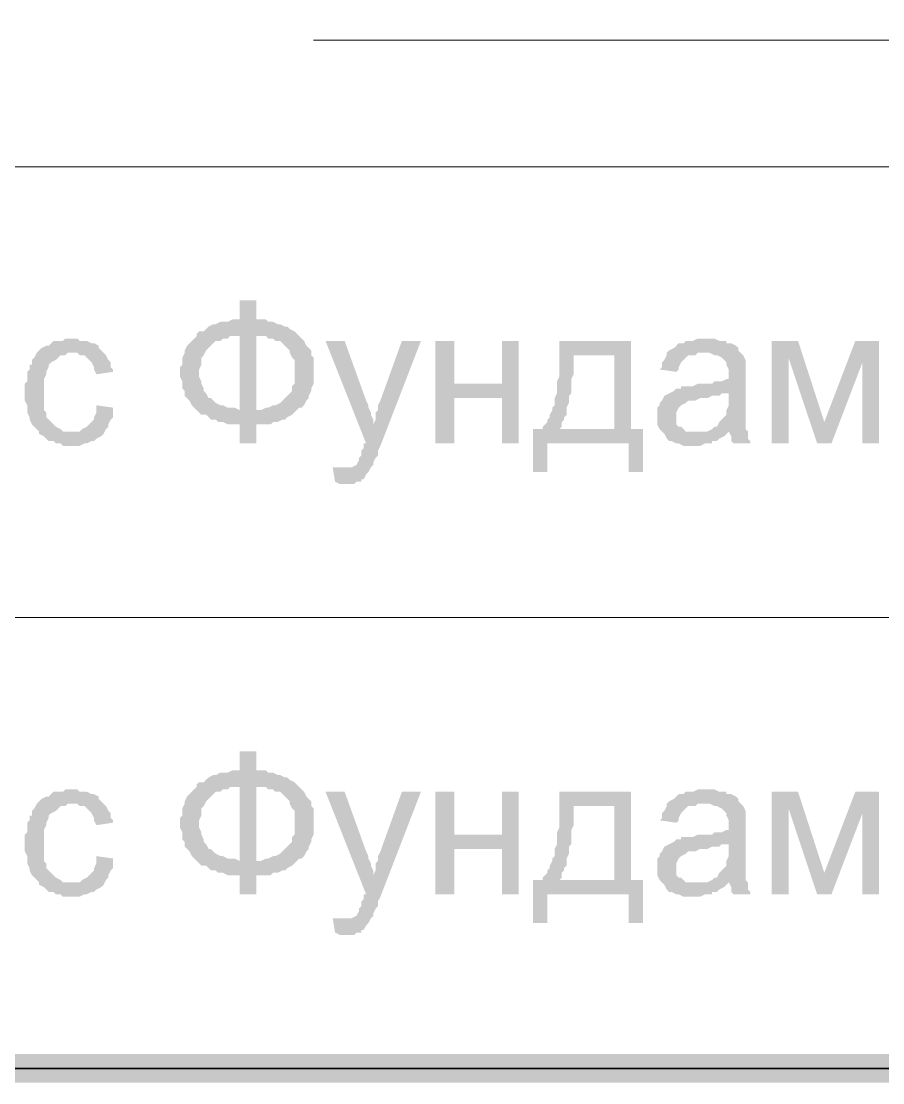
# Model space of a CAD drawing. Header units: millimetres. Extents: x -383313 to -161684, y -117025 to 99224.
# Drawn here: x -362596 to -361068, y -36104 to -34220 of the extents above; entities that cross this region are included whole.
import ezdxf

# ---------------------------------------------------------------- set-up
doc = ezdxf.new("R2010")
doc.units = ezdxf.units.MM
doc.header["$MEASUREMENT"] = 0
doc.layers.add('PDF_Geometry', color=7, linetype='Continuous')
doc.layers.add('PDF_Solid Fills', color=7, linetype='Continuous')

# ---------------------------------------------------------------- blocks, each defined once
blk = doc.blocks.new('A$Cf5759c35')
at = {"layer": 'PDF_Solid Fills'}
for points in [[(-3716.9, -16450.7), (-3746.5, -16450.7), (-3746.5, -16484.6), (-3759.2, -16484.6), (-3767.7, -16488.8), (-3776.1, -16488.8), (-3780.4, -16488.8), (-3788.8, -16493.1), (-3793.1, -16493.1), (-3801.5, -16497.3), (-3805.8, -16501.5), (-3810, -16505.8), (-3818.5, -16505.8), (-3822.7, -16510), (-3822.7, -16514.2), (-3716.9, -16514.2), (-3716.9, -16514.2), (-3708.4, -16514.2), (-3699.9, -16514.2), (-3695.7, -16518.5), (-3687.2, -16518.5), (-3683, -16522.7), (-3674.5, -16522.7), (-3670.3, -16526.9), (-3666.1, -16531.2), (-3661.8, -16535.4), (-3657.6, -16539.6), (-3657.6, -16543.9), (-3653.4, -16552.3), (-3649.1, -16556.6), (-3649.1, -16565), (-3649.1, -16569.3), (-3649.1, -16577.7), (-3649.1, -16582), (-3649.1, -16590.4), (-3649.1, -16598.9), (-3653.4, -16603.1), (-3653.4, -16611.6), (-3657.6, -16615.8), (-3661.8, -16620.1), (-3666.1, -16624.3), (-3666.1, -16624.3), (-3670.3, -16628.5), (-3674.5, -16632.8), (-3683, -16637), (-3687.2, -16637), (-3695.7, -16641.2), (-3699.9, -16641.2), (-3708.4, -16645.5), (-3716.9, -16645.5), (-3822.7, -16645.5), (-3818.5, -16649.7), (-3814.2, -16653.9), (-3805.8, -16653.9), (-3801.5, -16658.2), (-3797.3, -16662.4), (-3788.8, -16662.4), (-3784.6, -16666.6), (-3776.1, -16666.6), (-3767.7, -16670.9), (-3763.4, -16670.9), (-3755, -16670.9), (-3746.5, -16670.9), (-3746.5, -16704.7), (-3716.9, -16704.7), (-3716.9, -16670.9), (-3716.9, -16670.9), (-3708.4, -16670.9), (-3699.9, -16670.9), (-3691.5, -16670.9), (-3687.2, -16666.6), (-3678.8, -16666.6), (-3670.3, -16662.4), (-3666.1, -16662.4), (-3661.8, -16658.2), (-3653.4, -16653.9), (-3649.1, -16649.7), (-3644.9, -16645.5), (-3640.7, -16641.2), (-3636.4, -16641.2), (-3632.2, -16637), (-3628, -16628.5), (-3623.7, -16624.3), (-3623.7, -16620.1), (-3619.5, -16611.6), (-3619.5, -16607.4), (-3615.3, -16598.9), (-3615.3, -16590.4), (-3615.3, -16586.2), (-3615.3, -16577.7), (-3615.3, -16573.5), (-3615.3, -16565), (-3615.3, -16560.8), (-3615.3, -16552.3), (-3619.5, -16548.1), (-3619.5, -16539.6), (-3623.7, -16535.4), (-3628, -16531.2), (-3632.2, -16522.7), (-3636.4, -16518.5), (-3640.7, -16514.2), (-3640.7, -16514.2), (-3644.9, -16510), (-3649.1, -16505.8), (-3657.6, -16501.5), (-3661.8, -16497.3), (-3666.1, -16497.3), (-3674.5, -16493.1), (-3678.8, -16493.1), (-3687.2, -16488.8), (-3695.7, -16488.8), (-3699.9, -16484.6), (-3708.4, -16484.6), (-3716.9, -16484.6)], [(-4042.8, -16518.5), (-4055.5, -16518.5), (-4059.8, -16522.7), (-4076.7, -16522.7), (-4080.9, -16526.9), (-4085.2, -16531.2), (-4089.4, -16531.2), (-4097.9, -16535.4), (-4102.1, -16539.6), (-4106.3, -16543.9), (-4110.6, -16552.3), (-4114.8, -16556.6), (-4114.8, -16565), (-4119, -16565), (-4119, -16573.5), (-4123.3, -16577.7), (-4123.3, -16586.2), (-4123.3, -16594.7), (-4127.5, -16598.9), (-4127.5, -16607.4), (-4127.5, -16615.8), (-4127.5, -16624.3), (-4127.5, -16628.5), (-4123.3, -16637), (-4123.3, -16645.5), (-4123.3, -16649.7), (-4119, -16658.2), (-4119, -16662.4), (-4114.8, -16670.9), (-4110.6, -16675.1), (-4106.3, -16679.3), (-4102.1, -16683.6), (-4042.8, -16683.6), (-4047.1, -16683.6), (-4051.3, -16683.6), (-4059.8, -16683.6), (-4064, -16679.3), (-4072.5, -16675.1), (-4076.7, -16670.9), (-4080.9, -16666.6), (-4080.9, -16666.6), (-4085.2, -16662.4), (-4089.4, -16658.2), (-4089.4, -16649.7), (-4093.6, -16645.5), (-4093.6, -16637), (-4093.6, -16632.8), (-4093.6, -16624.3), (-4093.6, -16615.8), (-4093.6, -16611.6), (-4093.6, -16603.1), (-4093.6, -16594.7), (-4093.6, -16590.4), (-4089.4, -16582), (-4089.4, -16577.7), (-4085.2, -16569.3), (-4085.2, -16565), (-4080.9, -16560.8), (-4080.9, -16560.8), (-4072.5, -16556.6), (-4068.2, -16552.3), (-4064, -16548.1), (-4055.5, -16548.1), (-4051.3, -16543.9), (-4042.8, -16543.9), (-3987.8, -16543.9), (-3992, -16539.6), (-3996.3, -16535.4), (-3996.3, -16531.2), (-4004.7, -16526.9), (-4009, -16526.9), (-4017.4, -16522.7), (-4021.7, -16522.7), (-4030.1, -16522.7), (-4034.4, -16518.5)], [(-3822.7, -16514.2), (-3826.9, -16518.5), (-3831.2, -16522.7), (-3835.4, -16526.9), (-3839.6, -16531.2), (-3843.9, -16539.6), (-3843.9, -16543.9), (-3848.1, -16552.3), (-3848.1, -16556.6), (-3848.1, -16565), (-3852.3, -16569.3), (-3852.3, -16577.7), (-3852.3, -16577.7), (-3852.3, -16586.2), (-3848.1, -16594.7), (-3848.1, -16598.9), (-3848.1, -16607.4), (-3843.9, -16611.6), (-3843.9, -16620.1), (-3839.6, -16624.3), (-3835.4, -16628.5), (-3831.2, -16637), (-3826.9, -16641.2), (-3822.7, -16645.5), (-3716.9, -16645.5), (-3746.5, -16645.5), (-3755, -16641.2), (-3763.4, -16641.2), (-3767.7, -16641.2), (-3776.1, -16637), (-3780.4, -16637), (-3788.8, -16632.8), (-3793.1, -16628.5), (-3797.3, -16624.3), (-3801.5, -16624.3), (-3805.8, -16615.8), (-3810, -16611.6), (-3810, -16607.4), (-3814.2, -16598.9), (-3814.2, -16594.7), (-3818.5, -16586.2), (-3818.5, -16577.7), (-3818.5, -16573.5), (-3814.2, -16565), (-3814.2, -16560.8), (-3814.2, -16552.3), (-3810, -16548.1), (-3805.8, -16539.6), (-3801.5, -16535.4), (-3797.3, -16531.2), (-3793.1, -16526.9), (-3788.8, -16522.7), (-3780.4, -16522.7), (-3776.1, -16518.5), (-3767.7, -16518.5), (-3763.4, -16514.2), (-3755, -16514.2), (-3746.5, -16514.2), (-3716.9, -16514.2)], [(-2916.8, -16518.5), (-2916.8, -16518.5), (-2933.7, -16518.5), (-2942.2, -16522.7), (-2946.4, -16522.7), (-2954.9, -16522.7), (-2959.1, -16526.9), (-2967.6, -16526.9), (-2971.8, -16531.2), (-2976, -16535.4), (-2984.5, -16539.6), (-2988.7, -16543.9), (-2925.2, -16543.9), (-2921, -16543.9), (-2912.5, -16543.9), (-2904.1, -16548.1), (-2899.8, -16548.1), (-2891.4, -16552.3), (-2887.1, -16556.6), (-2887.1, -16556.6), (-2882.9, -16560.8), (-2882.9, -16565), (-2878.7, -16573.5), (-2878.7, -16582), (-2878.7, -16582), (-2878.7, -16590.4), (-2882.9, -16590.4), (-2891.4, -16594.7), (-2895.6, -16594.7), (-2904.1, -16594.7), (-2908.3, -16598.9), (-2916.8, -16598.9), (-2925.2, -16598.9), (-2933.7, -16598.9), (-2942.2, -16603.1), (-2950.6, -16603.1), (-2954.9, -16603.1), (-2963.3, -16603.1), (-2963.3, -16607.4), (-2971.8, -16607.4), (-2976, -16611.6), (-2878.7, -16615.8), (-2878.7, -16624.3), (-2878.7, -16628.5), (-2878.7, -16637), (-2882.9, -16645.5), (-2882.9, -16649.7), (-2882.9, -16653.9), (-2887.1, -16658.2), (-2891.4, -16662.4), (-2895.6, -16666.6), (-2899.8, -16675.1), (-2904.1, -16675.1), (-2908.3, -16679.3), (-2916.8, -16683.6), (-2878.7, -16683.6), (-2878.7, -16683.6), (-2874.4, -16692), (-2874.4, -16700.5), (-2870.2, -16704.7), (-2840.6, -16704.7), (-2840.6, -16700.5), (-2844.8, -16696.3), (-2844.8, -16687.8), (-2844.8, -16683.6), (-2849, -16679.3), (-2849, -16675.1), (-2849, -16670.9), (-2849, -16666.6), (-2849, -16658.2), (-2849, -16649.7), (-2849, -16641.2), (-2849, -16628.5), (-2849, -16586.2), (-2849, -16586.2), (-2849, -16577.7), (-2849, -16569.3), (-2849, -16565), (-2849, -16560.8), (-2849, -16556.6), (-2853.3, -16548.1), (-2857.5, -16543.9), (-2861.7, -16539.6), (-2861.7, -16535.4), (-2866, -16531.2), (-2874.4, -16526.9), (-2882.9, -16526.9), (-2882.9, -16522.7), (-2891.4, -16522.7), (-2895.6, -16522.7), (-2904.1, -16518.5), (-2912.5, -16518.5)], [(-3560.2, -16522.7), (-3594.1, -16522.7), (-3522.1, -16704.7), (-3509.4, -16670.9), (-3509.4, -16666.6), (-3509.4, -16662.4), (-3513.7, -16653.9), (-3513.7, -16649.7), (-3517.9, -16641.2), (-3517.9, -16637), (-3522.1, -16628.5)], [(-3424.8, -16522.7), (-3458.6, -16522.7), (-3496.7, -16628.5), (-3496.7, -16628.5), (-3501, -16637), (-3501, -16645.5), (-3505.2, -16649.7), (-3505.2, -16658.2), (-3505.2, -16662.4), (-3509.4, -16670.9), (-3522.1, -16704.7), (-3526.4, -16704.7), (-3526.4, -16713.2), (-3530.6, -16717.4), (-3530.6, -16725.9), (-3534.8, -16730.1), (-3534.8, -16734.4), (-3534.8, -16734.4), (-3539.1, -16742.8), (-3547.5, -16747.1), (-3547.5, -16747.1), (-3556, -16747.1), (-3564.5, -16747.1), (-3513.7, -16747.1), (-3513.7, -16747.1), (-3509.4, -16742.8), (-3509.4, -16738.6), (-3505.2, -16730.1), (-3501, -16725.9), (-3501, -16717.4), (-3496.7, -16709)], [(-3365.5, -16522.7), (-3399.4, -16522.7), (-3399.4, -16704.7), (-3365.5, -16704.7), (-3365.5, -16624.3), (-3280.8, -16624.3), (-3365.5, -16598.9)], [(-3251.2, -16522.7), (-3280.8, -16522.7), (-3280.8, -16598.9), (-3365.5, -16598.9), (-3280.8, -16624.3), (-3280.8, -16704.7), (-3251.2, -16704.7)], [(-3052.2, -16522.7), (-3179.2, -16522.7), (-3179.2, -16548.1), (-3081.9, -16548.1), (-3081.9, -16679.3), (-3179.2, -16679.3), (-3208.9, -16679.3), (-3225.8, -16679.3), (-3225.8, -16755.5), (-3200.4, -16755.5), (-3200.4, -16704.7), (-3056.5, -16704.7), (-3031.1, -16679.3), (-3052.2, -16679.3)], [(-2755.9, -16522.7), (-2802.5, -16522.7), (-2802.5, -16704.7), (-2772.8, -16704.7), (-2772.8, -16552.3)], [(-2612, -16522.7), (-2654.3, -16522.7), (-2709.3, -16666.6), (-2722, -16704.7), (-2696.6, -16704.7), (-2641.6, -16560.8)], [(-3987.8, -16543.9), (-4042.8, -16543.9), (-4034.4, -16543.9), (-4030.1, -16548.1), (-4021.7, -16548.1), (-4017.4, -16552.3), (-4013.2, -16556.6), (-4009, -16560.8), (-4004.7, -16569.3), (-4004.7, -16573.5), (-4000.5, -16582), (-3970.9, -16577.7), (-3970.9, -16573.5), (-3975.1, -16569.3), (-3975.1, -16560.8), (-3979.3, -16556.6), (-3983.6, -16548.1)], [(-3179.2, -16548.1), (-3179.2, -16586.2), (-3183.5, -16594.7), (-3183.5, -16615.8), (-3187.7, -16624.3), (-3187.7, -16628.5), (-3187.7, -16637), (-3191.9, -16641.2), (-3191.9, -16645.5), (-3196.2, -16653.9), (-3196.2, -16658.2), (-3200.4, -16662.4), (-3200.4, -16666.6), (-3204.6, -16670.9), (-3208.9, -16675.1), (-3208.9, -16679.3), (-3179.2, -16679.3), (-3179.2, -16679.3), (-3175, -16675.1), (-3175, -16666.6), (-3170.8, -16662.4), (-3170.8, -16658.2), (-3166.5, -16653.9), (-3166.5, -16645.5), (-3166.5, -16641.2), (-3162.3, -16632.8), (-3162.3, -16628.5), (-3162.3, -16620.1), (-3158.1, -16615.8), (-3158.1, -16607.4), (-3158.1, -16598.9), (-3158.1, -16590.4), (-3153.8, -16582), (-3153.8, -16573.5), (-3153.8, -16565), (-3153.8, -16556.6), (-3153.8, -16548.1), (-3081.9, -16548.1)], [(-2988.7, -16543.9), (-2988.7, -16548.1), (-2993, -16556.6), (-2997.2, -16560.8), (-2997.2, -16569.3), (-3001.4, -16573.5), (-2971.8, -16577.7), (-2967.6, -16573.5), (-2967.6, -16569.3), (-2963.3, -16560.8), (-2959.1, -16556.6), (-2954.9, -16552.3), (-2950.6, -16548.1), (-2946.4, -16548.1), (-2937.9, -16548.1), (-2933.7, -16543.9), (-2925.2, -16543.9)], [(-2976, -16611.6), (-2984.5, -16615.8), (-2984.5, -16615.8), (-2993, -16620.1), (-2997.2, -16628.5), (-3001.4, -16632.8), (-3001.4, -16637), (-3005.7, -16641.2), (-3005.7, -16649.7), (-3005.7, -16658.2), (-3005.7, -16658.2), (-3005.7, -16666.6), (-3005.7, -16670.9), (-3001.4, -16679.3), (-2997.2, -16683.6), (-2993, -16687.8), (-2988.7, -16696.3), (-2988.7, -16696.3), (-2984.5, -16700.5), (-2980.3, -16700.5), (-2971.8, -16704.7), (-2967.6, -16704.7), (-2959.1, -16709), (-2950.6, -16709), (-2942.2, -16709), (-2937.9, -16709), (-2929.5, -16709), (-2921, -16704.7), (-2916.8, -16704.7), (-2908.3, -16704.7), (-2908.3, -16700.5), (-2899.8, -16700.5), (-2895.6, -16696.3), (-2887.1, -16692), (-2882.9, -16687.8), (-2937.9, -16683.6), (-2937.9, -16683.6), (-2946.4, -16683.6), (-2954.9, -16683.6), (-2959.1, -16679.3), (-2963.3, -16675.1), (-2967.6, -16675.1), (-2971.8, -16670.9), (-2971.8, -16662.4), (-2971.8, -16658.2), (-2971.8, -16653.9), (-2971.8, -16649.7), (-2967.6, -16641.2), (-2967.6, -16641.2), (-2963.3, -16637), (-2954.9, -16632.8), (-2950.6, -16628.5), (-2946.4, -16628.5), (-2937.9, -16628.5), (-2929.5, -16624.3), (-2925.2, -16624.3), (-2916.8, -16624.3), (-2908.3, -16620.1), (-2904.1, -16620.1), (-2895.6, -16620.1), (-2891.4, -16615.8), (-2882.9, -16615.8), (-2878.7, -16615.8)], [(-4000.5, -16637), (-4000.5, -16649.7), (-4004.7, -16658.2), (-4004.7, -16662.4), (-4009, -16666.6), (-4013.2, -16670.9), (-4017.4, -16675.1), (-4025.9, -16679.3), (-4030.1, -16683.6), (-4038.6, -16683.6), (-4042.8, -16683.6), (-4102.1, -16683.6), (-4102.1, -16687.8), (-4093.6, -16692), (-4089.4, -16696.3), (-4085.2, -16700.5), (-4076.7, -16700.5), (-4072.5, -16704.7), (-4064, -16704.7), (-4059.8, -16709), (-4051.3, -16709), (-4042.8, -16709), (-4038.6, -16709), (-4030.1, -16709), (-4021.7, -16704.7), (-4017.4, -16704.7), (-4009, -16700.5), (-4004.7, -16700.5), (-4000.5, -16696.3), (-3992, -16692), (-3992, -16692), (-3987.8, -16687.8), (-3983.6, -16679.3), (-3979.3, -16675.1), (-3979.3, -16670.9), (-3975.1, -16662.4), (-3970.9, -16658.2), (-3970.9, -16649.7), (-3970.9, -16641.2)], [(-3581.4, -16747.1), (-3577.2, -16772.5), (-3568.7, -16776.7), (-3543.3, -16776.7), (-3539.1, -16772.5), (-3530.6, -16772.5), (-3530.6, -16768.2), (-3526.4, -16768.2), (-3522.1, -16759.8), (-3517.9, -16755.5), (-3513.7, -16747.1), (-3564.5, -16747.1), (-3564.5, -16747.1), (-3572.9, -16747.1)], [(-3716.9, -17250.8), (-3746.5, -17250.8), (-3746.5, -17284.7), (-3759.2, -17284.7), (-3767.7, -17288.9), (-3776.1, -17288.9), (-3780.4, -17288.9), (-3788.8, -17293.2), (-3793.1, -17293.2), (-3801.5, -17297.4), (-3805.8, -17301.6), (-3810, -17305.9), (-3818.5, -17305.9), (-3822.7, -17310.1), (-3822.7, -17314.3), (-3716.9, -17314.3), (-3716.9, -17314.3), (-3708.4, -17314.3), (-3699.9, -17314.3), (-3695.7, -17318.6), (-3687.2, -17318.6), (-3683, -17322.8), (-3674.5, -17322.8), (-3670.3, -17327), (-3666.1, -17331.3), (-3661.8, -17335.5), (-3657.6, -17339.7), (-3657.6, -17344), (-3653.4, -17352.4), (-3649.1, -17356.7), (-3649.1, -17365.1), (-3649.1, -17369.4), (-3649.1, -17377.8), (-3649.1, -17382.1), (-3649.1, -17390.5), (-3649.1, -17399), (-3653.4, -17403.2), (-3653.4, -17411.7), (-3657.6, -17415.9), (-3661.8, -17420.2), (-3666.1, -17424.4), (-3666.1, -17424.4), (-3670.3, -17428.6), (-3674.5, -17432.9), (-3683, -17437.1), (-3687.2, -17437.1), (-3695.7, -17441.3), (-3699.9, -17441.3), (-3708.4, -17445.6), (-3716.9, -17445.6), (-3822.7, -17445.6), (-3818.5, -17449.8), (-3814.2, -17454), (-3805.8, -17454), (-3801.5, -17458.3), (-3797.3, -17462.5), (-3788.8, -17462.5), (-3784.6, -17466.7), (-3776.1, -17466.7), (-3767.7, -17471), (-3763.4, -17471), (-3755, -17471), (-3746.5, -17471), (-3746.5, -17504.8), (-3716.9, -17504.8), (-3716.9, -17471), (-3716.9, -17471), (-3708.4, -17471), (-3699.9, -17471), (-3691.5, -17471), (-3687.2, -17466.7), (-3678.8, -17466.7), (-3670.3, -17462.5), (-3666.1, -17462.5), (-3661.8, -17458.3), (-3653.4, -17454), (-3649.1, -17449.8), (-3644.9, -17445.6), (-3640.7, -17441.3), (-3636.4, -17441.3), (-3632.2, -17437.1), (-3628, -17428.6), (-3623.7, -17424.4), (-3623.7, -17420.2), (-3619.5, -17411.7), (-3619.5, -17407.5), (-3615.3, -17399), (-3615.3, -17390.5), (-3615.3, -17386.3), (-3615.3, -17377.8), (-3615.3, -17373.6), (-3615.3, -17365.1), (-3615.3, -17360.9), (-3615.3, -17352.4), (-3619.5, -17348.2), (-3619.5, -17339.7), (-3623.7, -17335.5), (-3628, -17331.3), (-3632.2, -17322.8), (-3636.4, -17318.6), (-3640.7, -17314.3), (-3640.7, -17314.3), (-3644.9, -17310.1), (-3649.1, -17305.9), (-3657.6, -17301.6), (-3661.8, -17297.4), (-3666.1, -17297.4), (-3674.5, -17293.2), (-3678.8, -17293.2), (-3687.2, -17288.9), (-3695.7, -17288.9), (-3699.9, -17284.7), (-3708.4, -17284.7), (-3716.9, -17284.7)], [(-4042.8, -17318.6), (-4055.5, -17318.6), (-4059.8, -17322.8), (-4076.7, -17322.8), (-4080.9, -17327), (-4085.2, -17331.3), (-4089.4, -17331.3), (-4097.9, -17335.5), (-4102.1, -17339.7), (-4106.3, -17344), (-4110.6, -17352.4), (-4114.8, -17356.7), (-4114.8, -17365.1), (-4119, -17365.1), (-4119, -17373.6), (-4123.3, -17377.8), (-4123.3, -17386.3), (-4123.3, -17394.8), (-4127.5, -17399), (-4127.5, -17407.5), (-4127.5, -17415.9), (-4127.5, -17424.4), (-4127.5, -17428.6), (-4123.3, -17437.1), (-4123.3, -17445.6), (-4123.3, -17449.8), (-4119, -17458.3), (-4119, -17462.5), (-4114.8, -17471), (-4110.6, -17475.2), (-4106.3, -17479.4), (-4102.1, -17483.7), (-4042.8, -17483.7), (-4047.1, -17483.7), (-4051.3, -17483.7), (-4059.8, -17483.7), (-4064, -17479.4), (-4072.5, -17475.2), (-4076.7, -17471), (-4080.9, -17466.7), (-4080.9, -17466.7), (-4085.2, -17462.5), (-4089.4, -17458.3), (-4089.4, -17449.8), (-4093.6, -17445.6), (-4093.6, -17437.1), (-4093.6, -17432.9), (-4093.6, -17424.4), (-4093.6, -17415.9), (-4093.6, -17411.7), (-4093.6, -17403.2), (-4093.6, -17394.8), (-4093.6, -17390.5), (-4089.4, -17382.1), (-4089.4, -17377.8), (-4085.2, -17369.4), (-4085.2, -17365.1), (-4080.9, -17360.9), (-4080.9, -17360.9), (-4072.5, -17356.7), (-4068.2, -17352.4), (-4064, -17348.2), (-4055.5, -17348.2), (-4051.3, -17344), (-4042.8, -17344), (-3987.8, -17344), (-3992, -17339.7), (-3996.3, -17335.5), (-3996.3, -17331.3), (-4004.7, -17327), (-4009, -17327), (-4017.4, -17322.8), (-4021.7, -17322.8), (-4030.1, -17322.8), (-4034.4, -17318.6)], [(-3822.7, -17314.3), (-3826.9, -17318.6), (-3831.2, -17322.8), (-3835.4, -17327), (-3839.6, -17331.3), (-3843.9, -17339.7), (-3843.9, -17344), (-3848.1, -17352.4), (-3848.1, -17356.7), (-3848.1, -17365.1), (-3852.3, -17369.4), (-3852.3, -17377.8), (-3852.3, -17377.8), (-3852.3, -17386.3), (-3848.1, -17394.8), (-3848.1, -17399), (-3848.1, -17407.5), (-3843.9, -17411.7), (-3843.9, -17420.2), (-3839.6, -17424.4), (-3835.4, -17428.6), (-3831.2, -17437.1), (-3826.9, -17441.3), (-3822.7, -17445.6), (-3716.9, -17445.6), (-3746.5, -17445.6), (-3755, -17441.3), (-3763.4, -17441.3), (-3767.7, -17441.3), (-3776.1, -17437.1), (-3780.4, -17437.1), (-3788.8, -17432.9), (-3793.1, -17428.6), (-3797.3, -17424.4), (-3801.5, -17424.4), (-3805.8, -17415.9), (-3810, -17411.7), (-3810, -17407.5), (-3814.2, -17399), (-3814.2, -17394.8), (-3818.5, -17386.3), (-3818.5, -17377.8), (-3818.5, -17373.6), (-3814.2, -17365.1), (-3814.2, -17360.9), (-3814.2, -17352.4), (-3810, -17348.2), (-3805.8, -17339.7), (-3801.5, -17335.5), (-3797.3, -17331.3), (-3793.1, -17327), (-3788.8, -17322.8), (-3780.4, -17322.8), (-3776.1, -17318.6), (-3767.7, -17318.6), (-3763.4, -17314.3), (-3755, -17314.3), (-3746.5, -17314.3), (-3716.9, -17314.3)], [(-3560.2, -17322.8), (-3594.1, -17322.8), (-3522.1, -17504.8), (-3509.4, -17471), (-3509.4, -17466.7), (-3509.4, -17462.5), (-3513.7, -17454), (-3513.7, -17449.8), (-3517.9, -17441.3), (-3517.9, -17437.1), (-3522.1, -17428.6)], [(-3424.8, -17322.8), (-3458.6, -17322.8), (-3496.7, -17428.6), (-3496.7, -17428.6), (-3501, -17437.1), (-3501, -17445.6), (-3505.2, -17449.8), (-3505.2, -17458.3), (-3505.2, -17462.5), (-3509.4, -17471), (-3522.1, -17504.8), (-3526.4, -17504.8), (-3526.4, -17513.3), (-3530.6, -17517.5), (-3530.6, -17526), (-3534.8, -17530.2), (-3534.8, -17534.5), (-3534.8, -17534.5), (-3539.1, -17542.9), (-3547.5, -17547.2), (-3547.5, -17547.2), (-3556, -17547.2), (-3564.5, -17547.2), (-3513.7, -17547.2), (-3513.7, -17547.2), (-3509.4, -17542.9), (-3509.4, -17538.7), (-3505.2, -17530.2), (-3501, -17526), (-3501, -17517.5), (-3496.7, -17509.1)], [(-3365.5, -17322.8), (-3399.4, -17322.8), (-3399.4, -17504.8), (-3365.5, -17504.8), (-3365.5, -17424.4), (-3280.8, -17424.4), (-3365.5, -17399)], [(-3251.2, -17322.8), (-3280.8, -17322.8), (-3280.8, -17399), (-3365.5, -17399), (-3280.8, -17424.4), (-3280.8, -17504.8), (-3251.2, -17504.8)], [(-3052.2, -17322.8), (-3179.2, -17322.8), (-3179.2, -17348.2), (-3081.9, -17348.2), (-3081.9, -17479.4), (-3179.2, -17479.4), (-3208.9, -17479.4), (-3225.8, -17479.4), (-3225.8, -17555.6), (-3200.4, -17555.6), (-3200.4, -17504.8), (-3056.5, -17504.8), (-3031.1, -17479.4), (-3052.2, -17479.4)], [(-2916.8, -17318.6), (-2916.8, -17318.6), (-2933.7, -17318.6), (-2942.2, -17322.8), (-2946.4, -17322.8), (-2954.9, -17322.8), (-2959.1, -17327), (-2967.6, -17327), (-2971.8, -17331.3), (-2976, -17335.5), (-2984.5, -17339.7), (-2988.7, -17344), (-2925.2, -17344), (-2921, -17344), (-2912.5, -17344), (-2904.1, -17348.2), (-2899.8, -17348.2), (-2891.4, -17352.4), (-2887.1, -17356.7), (-2887.1, -17356.7), (-2882.9, -17360.9), (-2882.9, -17365.1), (-2878.7, -17373.6), (-2878.7, -17382.1), (-2878.7, -17382.1), (-2878.7, -17390.5), (-2882.9, -17390.5), (-2891.4, -17394.8), (-2895.6, -17394.8), (-2904.1, -17394.8), (-2908.3, -17399), (-2916.8, -17399), (-2925.2, -17399), (-2933.7, -17399), (-2942.2, -17403.2), (-2950.6, -17403.2), (-2954.9, -17403.2), (-2963.3, -17403.2), (-2963.3, -17407.5), (-2971.8, -17407.5), (-2976, -17411.7), (-2878.7, -17415.9), (-2878.7, -17424.4), (-2878.7, -17428.6), (-2878.7, -17437.1), (-2882.9, -17445.6), (-2882.9, -17449.8), (-2882.9, -17454), (-2887.1, -17458.3), (-2891.4, -17462.5), (-2895.6, -17466.7), (-2899.8, -17475.2), (-2904.1, -17475.2), (-2908.3, -17479.4), (-2916.8, -17483.7), (-2878.7, -17483.7), (-2878.7, -17483.7), (-2874.4, -17492.1), (-2874.4, -17500.6), (-2870.2, -17504.8), (-2840.6, -17504.8), (-2840.6, -17500.6), (-2844.8, -17496.4), (-2844.8, -17487.9), (-2844.8, -17483.7), (-2849, -17479.4), (-2849, -17475.2), (-2849, -17471), (-2849, -17466.7), (-2849, -17458.3), (-2849, -17449.8), (-2849, -17441.3), (-2849, -17428.6), (-2849, -17386.3), (-2849, -17386.3), (-2849, -17377.8), (-2849, -17369.4), (-2849, -17365.1), (-2849, -17360.9), (-2849, -17356.7), (-2853.3, -17348.2), (-2857.5, -17344), (-2861.7, -17339.7), (-2861.7, -17335.5), (-2866, -17331.3), (-2874.4, -17327), (-2882.9, -17327), (-2882.9, -17322.8), (-2891.4, -17322.8), (-2895.6, -17322.8), (-2904.1, -17318.6), (-2912.5, -17318.6)], [(-2755.9, -17322.8), (-2802.5, -17322.8), (-2802.5, -17504.8), (-2772.8, -17504.8), (-2772.8, -17352.4)], [(-2612, -17322.8), (-2654.3, -17322.8), (-2709.3, -17466.7), (-2722, -17504.8), (-2696.6, -17504.8), (-2641.6, -17360.9)], [(-3987.8, -17344), (-4042.8, -17344), (-4034.4, -17344), (-4030.1, -17348.2), (-4021.7, -17348.2), (-4017.4, -17352.4), (-4013.2, -17356.7), (-4009, -17360.9), (-4004.7, -17369.4), (-4004.7, -17373.6), (-4000.5, -17382.1), (-3970.9, -17377.8), (-3970.9, -17373.6), (-3975.1, -17369.4), (-3975.1, -17360.9), (-3979.3, -17356.7), (-3983.6, -17348.2)], [(-3179.2, -17348.2), (-3179.2, -17386.3), (-3183.5, -17394.8), (-3183.5, -17415.9), (-3187.7, -17424.4), (-3187.7, -17428.6), (-3187.7, -17437.1), (-3191.9, -17441.3), (-3191.9, -17445.6), (-3196.2, -17454), (-3196.2, -17458.3), (-3200.4, -17462.5), (-3200.4, -17466.7), (-3204.6, -17471), (-3208.9, -17475.2), (-3208.9, -17479.4), (-3179.2, -17479.4), (-3179.2, -17479.4), (-3175, -17475.2), (-3175, -17466.7), (-3170.8, -17462.5), (-3170.8, -17458.3), (-3166.5, -17454), (-3166.5, -17445.6), (-3166.5, -17441.3), (-3162.3, -17432.9), (-3162.3, -17428.6), (-3162.3, -17420.2), (-3158.1, -17415.9), (-3158.1, -17407.5), (-3158.1, -17399), (-3158.1, -17390.5), (-3153.8, -17382.1), (-3153.8, -17373.6), (-3153.8, -17365.1), (-3153.8, -17356.7), (-3153.8, -17348.2), (-3081.9, -17348.2)], [(-2988.7, -17344), (-2988.7, -17348.2), (-2993, -17356.7), (-2997.2, -17360.9), (-2997.2, -17369.4), (-3001.4, -17373.6), (-2971.8, -17377.8), (-2967.6, -17373.6), (-2967.6, -17369.4), (-2963.3, -17360.9), (-2959.1, -17356.7), (-2954.9, -17352.4), (-2950.6, -17348.2), (-2946.4, -17348.2), (-2937.9, -17348.2), (-2933.7, -17344), (-2925.2, -17344)], [(-2976, -17411.7), (-2984.5, -17415.9), (-2984.5, -17415.9), (-2993, -17420.2), (-2997.2, -17428.6), (-3001.4, -17432.9), (-3001.4, -17437.1), (-3005.7, -17441.3), (-3005.7, -17449.8), (-3005.7, -17458.3), (-3005.7, -17458.3), (-3005.7, -17466.7), (-3005.7, -17471), (-3001.4, -17479.4), (-2997.2, -17483.7), (-2993, -17487.9), (-2988.7, -17496.4), (-2988.7, -17496.4), (-2984.5, -17500.6), (-2980.3, -17500.6), (-2971.8, -17504.8), (-2967.6, -17504.8), (-2959.1, -17509.1), (-2950.6, -17509.1), (-2942.2, -17509.1), (-2937.9, -17509.1), (-2929.5, -17509.1), (-2921, -17504.8), (-2916.8, -17504.8), (-2908.3, -17504.8), (-2908.3, -17500.6), (-2899.8, -17500.6), (-2895.6, -17496.4), (-2887.1, -17492.1), (-2882.9, -17487.9), (-2937.9, -17483.7), (-2937.9, -17483.7), (-2946.4, -17483.7), (-2954.9, -17483.7), (-2959.1, -17479.4), (-2963.3, -17475.2), (-2967.6, -17475.2), (-2971.8, -17471), (-2971.8, -17462.5), (-2971.8, -17458.3), (-2971.8, -17454), (-2971.8, -17449.8), (-2967.6, -17441.3), (-2967.6, -17441.3), (-2963.3, -17437.1), (-2954.9, -17432.9), (-2950.6, -17428.6), (-2946.4, -17428.6), (-2937.9, -17428.6), (-2929.5, -17424.4), (-2925.2, -17424.4), (-2916.8, -17424.4), (-2908.3, -17420.2), (-2904.1, -17420.2), (-2895.6, -17420.2), (-2891.4, -17415.9), (-2882.9, -17415.9), (-2878.7, -17415.9)], [(-4000.5, -17437.1), (-4000.5, -17449.8), (-4004.7, -17458.3), (-4004.7, -17462.5), (-4009, -17466.7), (-4013.2, -17471), (-4017.4, -17475.2), (-4025.9, -17479.4), (-4030.1, -17483.7), (-4038.6, -17483.7), (-4042.8, -17483.7), (-4102.1, -17483.7), (-4102.1, -17487.9), (-4093.6, -17492.1), (-4089.4, -17496.4), (-4085.2, -17500.6), (-4076.7, -17500.6), (-4072.5, -17504.8), (-4064, -17504.8), (-4059.8, -17509.1), (-4051.3, -17509.1), (-4042.8, -17509.1), (-4038.6, -17509.1), (-4030.1, -17509.1), (-4021.7, -17504.8), (-4017.4, -17504.8), (-4009, -17500.6), (-4004.7, -17500.6), (-4000.5, -17496.4), (-3992, -17492.1), (-3992, -17492.1), (-3987.8, -17487.9), (-3983.6, -17479.4), (-3979.3, -17475.2), (-3979.3, -17471), (-3975.1, -17462.5), (-3970.9, -17458.3), (-3970.9, -17449.8), (-3970.9, -17441.3)], [(-3581.4, -17547.2), (-3577.2, -17572.6), (-3568.7, -17576.8), (-3543.3, -17576.8), (-3539.1, -17572.6), (-3530.6, -17572.6), (-3530.6, -17568.3), (-3526.4, -17568.3), (-3522.1, -17559.9), (-3517.9, -17555.6), (-3513.7, -17547.2), (-3564.5, -17547.2), (-3564.5, -17547.2), (-3572.9, -17547.2)]]:
    blk.add_hatch(color=8, dxfattribs=at).paths.add_polyline_path(points)
at = {"layer": 'PDF_Geometry', "color": 8, "lineweight": 35}
blk.add_lwpolyline([(4999.4, -17813.9), (4999.4, -7514.2), (-13500.1, -7514.2), (-13500.1, -17813.9)], close=True, dxfattribs=at)
at = {"layer": 'PDF_Geometry', "color": 8, "lineweight": 13}
for points in [[(-3615.3, -15989.3), (-1871.1, -15989.3)], [(-13500.1, -16213.7), (4999.4, -16213.7)], [(-13500.1, -17013.8), (4999.4, -17013.8)]]:
    blk.add_lwpolyline(points, dxfattribs=at)
at = {"layer": 'PDF_Solid Fills', "color": 8, "lineweight": 13}
for points in [[(-3716.9, -16645.5), (-3716.9, -16514.2), (-3746.5, -16645.5), (-3746.5, -16514.2)], [(-2755.9, -16522.7), (-2772.8, -16552.3), (-2709.3, -16666.6), (-2722, -16704.7)], [(-2612, -16522.7), (-2641.6, -16560.8), (-2612, -16704.7), (-2641.6, -16704.7)], [(-3031.1, -16679.3), (-3056.5, -16704.7), (-3031.1, -16755.5), (-3056.5, -16755.5)], [(-2916.8, -16683.6), (-2937.9, -16683.6), (-2878.7, -16683.6), (-2882.9, -16687.8)], [(-3716.9, -17445.6), (-3716.9, -17314.3), (-3746.5, -17445.6), (-3746.5, -17314.3)], [(-2755.9, -17322.8), (-2772.8, -17352.4), (-2709.3, -17466.7), (-2722, -17504.8)], [(-2612, -17322.8), (-2641.6, -17360.9), (-2612, -17504.8), (-2641.6, -17504.8)], [(-3031.1, -17479.4), (-3056.5, -17504.8), (-3031.1, -17555.6), (-3056.5, -17555.6)], [(-2916.8, -17483.7), (-2937.9, -17483.7), (-2878.7, -17483.7), (-2882.9, -17487.9)], [(43421.1, -17839.3), (43370.3, -17788.5), (-13525.5, -17839.3)], [(43370.3, -17788.5), (-13525.5, -17839.3), (-13474.7, -17788.5)]]:
    blk.add_solid(points, dxfattribs=at)

msp = doc.modelspace()

# ---------------------------------------------------------------- block references
at = {"ltscale": 100}
msp.add_blockref('A$Cf5759c35', (-358461.97282, -18264.93104), dxfattribs=at)

doc.saveas('drawing.dxf')
